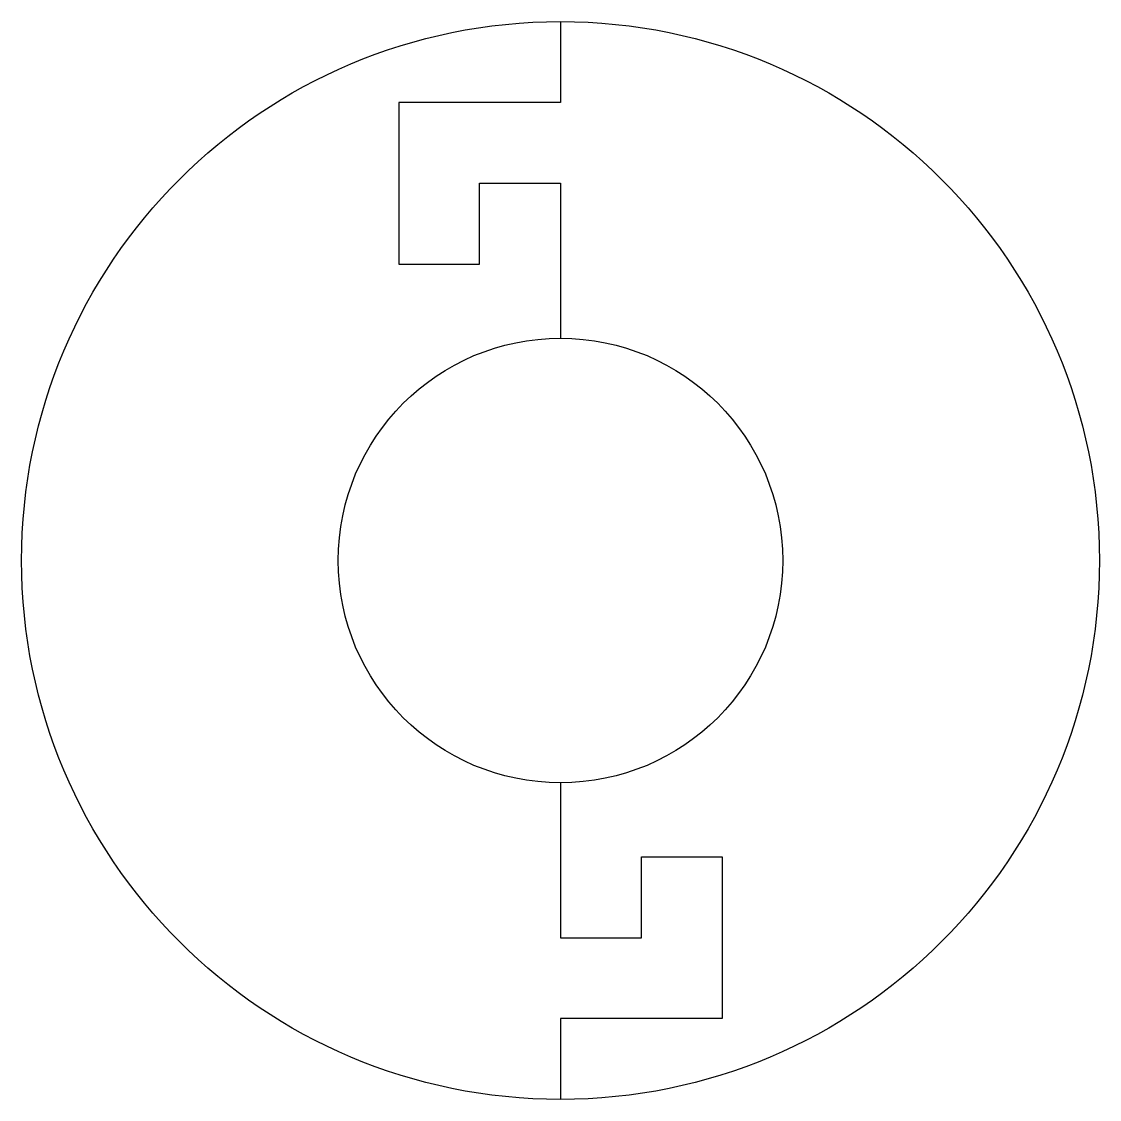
# Model space of a CAD drawing. Header units: inches. Extents: x -2 to 2, y -2 to 2.
import ezdxf

# ---------------------------------------------------------------- set-up
doc = ezdxf.new("R2010")
doc.units = ezdxf.units.IN
doc.header["$MEASUREMENT"] = 0

msp = doc.modelspace()

# ---------------------------------------------------------------- linework, layer by layer
for p, q in [((0, 2), (0, 1.7)), ((0, 1.7), (-0.6, 1.7)), ((-0.6, 1.7), (-0.6, 1.1)), ((-0.3, 1.1), (-0.3, 1.4)), ((-0.3, 1.4), (0, 1.4)), ((0, 1.4), (0, 0.825)), ((-0.6, 1.1), (-0.3, 1.1)), ((0, -0.825), (0, -1.4)), ((0.3, -1.4), (0.3, -1.1)), ((0.3, -1.1), (0.6, -1.1)), ((0.6, -1.1), (0.6, -1.7)), ((0, -1.4), (0.3, -1.4)), ((0.6, -1.7), (0, -1.7)), ((0, -1.7), (0, -2))]:
    msp.add_line(p, q)
for radius in [2, 0.825]:
    msp.add_circle((0, 0), radius)

doc.saveas('drawing.dxf')
